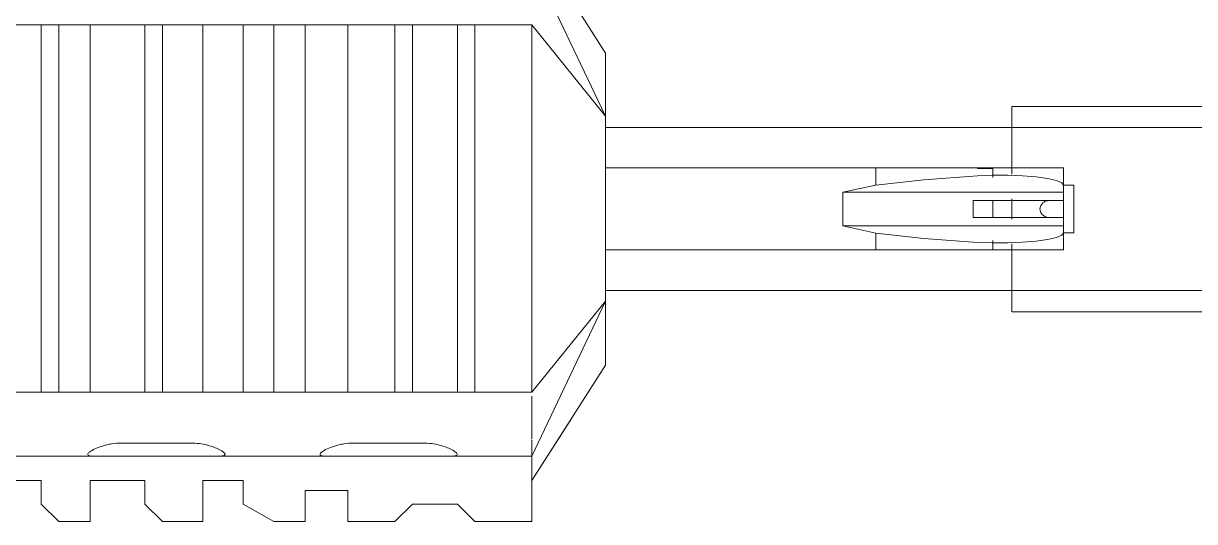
# Model space of a CAD drawing. Header units: inches. Extents: x -10318 to -7858, y -1627 to -453.
# Drawn here: x -8855.98 to -8851.714, y -575.747 to -573.931 of the extents above; entities that cross this region are included whole.
import ezdxf

# ---------------------------------------------------------------- set-up
doc = ezdxf.new("R2010")
doc.units = ezdxf.units.IN
doc.header["$MEASUREMENT"] = 0
doc.layers.add('A-GENM', color=13, linetype='Continuous', lineweight=9)

# ---------------------------------------------------------------- blocks, each defined once
blk = doc.blocks.new('M4_Assault_Rifle_14308 - M4_Assault_Rifle_14308-5156037-4-Lower')
at = {"layer": 'A-GENM'}
for p, q in [((8.0797, 0.9895), (8.3485, 0.5687)), ((8.3485, 0.3391), (8.0797, 0.9007)), ((6.1448, 0.6712), (6.2927, 0.6712)), ((6.2927, 0.6712), (6.3567, 0.6712)), ((6.2927, 0.6712), (6.2927, -0.6673)), ((6.3567, 0.6712), (6.4706, 0.6712)), ((6.3567, 0.6712), (6.3567, -0.6673)), ((6.4706, 0.6712), (6.6699, 0.6712)), ((6.4706, 0.6712), (6.4706, -0.6673)), ((6.6699, 0.6712), (6.7339, 0.6712)), ((6.6699, 0.6712), (6.6699, -0.6673)), ((6.7339, 0.6712), (6.8807, 0.6712)), ((6.7339, 0.6712), (6.7339, -0.6673)), ((6.8807, 0.6712), (7.0286, 0.6712)), ((6.8807, 0.6712), (6.8807, -0.6673)), ((7.0286, 0.6712), (7.1395, 0.6712)), ((7.0286, 0.6712), (7.0286, -0.6673)), ((7.1395, 0.6712), (7.2534, 0.6712)), ((7.1395, 0.6712), (7.1395, -0.6673)), ((7.2534, 0.6712), (7.41, 0.6712)), ((7.2534, 0.6712), (7.2534, -0.6673)), ((7.41, 0.6712), (7.5808, 0.6712)), ((7.41, 0.6712), (7.41, -0.6673)), ((7.5808, 0.6712), (7.6448, 0.6712)), ((7.5808, 0.6712), (7.5808, -0.6673)), ((7.6448, 0.6712), (7.8085, 0.6712)), ((7.6448, 0.6712), (7.6448, -0.6673)), ((7.8085, 0.6712), (7.8726, 0.6712)), ((7.8085, 0.6712), (7.8085, -0.6673)), ((7.8726, 0.6712), (8.0797, 0.6712)), ((7.8726, 0.6712), (7.8726, -0.6673)), ((8.0797, -0.6673), (8.0797, 0.6712)), ((8.3485, 0.3391), (8.0797, 0.6712)), ((8.0797, 0.6712), (8.0797, -0.6673)), ((8.3485, 0.3391), (8.3485, 0.5687)), ((11.2407, 0.3741), (9.8288, 0.3741)), ((9.8288, 0.1273), (9.8288, 0.3741)), ((8.3485, 0.3391), (8.3485, 0.1498)), ((11.4754, 0.297), (8.3485, 0.297)), ((8.3485, 0.1498), (9.3324, 0.1498)), ((8.3485, 0.1498), (8.3485, -0.1482)), ((9.7027, 0.1498), (9.3324, 0.1498)), ((9.3324, 0.1498), (9.3324, 0.0875)), ((10.0168, 0.1498), (9.7027, 0.1498)), ((9.7593, 0.1498), (9.7027, 0.1498)), ((9.7593, 0.1482), (9.7027, 0.1482)), ((9.8288, 0.1498), (9.7593, 0.1498)), ((9.7593, 0.1498), (9.7593, 0.1151)), ((9.7593, 0.1151), (9.7593, 0.1482)), ((10.0168, 0.0865), (10.0168, 0.1498)), ((9.2131, 0.0615), (9.3324, 0.0875)), ((10.0165, 0.0865), (10.0165, -0.0865)), ((10.0168, 0.0865), (10.0168, 0.0615)), ((10.0546, 0.0865), (10.0168, 0.0865)), ((10.0546, 0), (10.0546, 0.0865)), ((9.2131, -0.0615), (9.2131, 0.0615)), ((9.2131, 0.0615), (10.0168, 0.0615)), ((10.0168, 0.0615), (10.0168, 0.0308)), ((9.9619, 0.0308), (9.6872, 0.0308)), ((9.6872, 0.0308), (10.0168, 0.0308)), ((9.6872, 0), (9.6872, 0.0308)), ((9.6872, -0.0308), (9.6872, 0.0308)), ((9.7593, 0.0308), (9.7593, -0.0308)), ((9.7593, -0.0308), (9.7593, 0.0308)), ((9.8288, 0), (9.8288, 0.0371)), ((9.9619, 0.0308), (10.0168, 0.0308)), ((10.0168, -0.0308), (10.0168, 0.0308)), ((9.6872, -0.0308), (9.6872, 0)), ((9.6872, -0.0308), (9.9619, -0.0308)), ((10.0168, -0.0308), (9.6872, -0.0308)), ((9.8288, -0.0371), (9.8288, 0)), ((10.0168, -0.0308), (9.9619, -0.0308)), ((10.0168, -0.0308), (10.0168, -0.0615)), ((10.0546, -0.0865), (10.0546, 0)), ((9.3324, -0.0875), (9.2131, -0.0615)), ((10.0168, -0.0615), (9.2131, -0.0615)), ((10.0168, -0.0615), (10.0168, -0.0865)), ((9.3324, -0.0875), (9.3324, -0.1482)), ((9.7593, -0.1151), (9.7593, -0.1482)), ((9.7593, -0.1482), (9.7593, -0.1151)), ((9.8288, -0.3741), (9.8288, -0.1273)), ((10.0168, -0.1482), (10.0168, -0.0865)), ((10.0168, -0.0865), (10.0546, -0.0865)), ((9.3324, -0.1482), (8.3485, -0.1482)), ((8.3485, -0.1482), (8.3485, -0.3353)), ((9.3324, -0.1482), (9.7027, -0.1482)), ((9.7027, -0.1482), (10.0168, -0.1482)), ((9.7027, -0.1482), (9.7593, -0.1482)), ((9.7593, -0.1482), (9.7027, -0.1482)), ((9.7593, -0.1482), (9.8288, -0.1482)), ((8.3485, -0.297), (11.4754, -0.297)), ((8.0797, -0.9007), (8.3485, -0.3353)), ((8.0797, -0.6673), (8.3485, -0.3353)), ((8.3485, -0.5687), (8.3485, -0.3353)), ((9.8288, -0.3741), (11.2407, -0.3741)), ((8.0797, -0.9895), (8.3485, -0.5687)), ((6.2927, -0.6673), (6.1448, -0.6673)), ((6.3567, -0.6673), (6.2927, -0.6673)), ((6.4706, -0.6673), (6.3567, -0.6673)), ((6.6699, -0.6673), (6.4706, -0.6673)), ((6.7339, -0.6673), (6.6699, -0.6673)), ((6.8807, -0.6673), (6.7339, -0.6673)), ((7.0286, -0.6673), (6.8807, -0.6673)), ((7.1395, -0.6673), (7.0286, -0.6673)), ((7.2534, -0.6673), (7.1395, -0.6673)), ((7.41, -0.6673), (7.2534, -0.6673)), ((7.5808, -0.6673), (7.41, -0.6673)), ((7.6448, -0.6673), (7.5808, -0.6673)), ((7.8085, -0.6673), (7.6448, -0.6673)), ((7.8726, -0.6673), (7.8085, -0.6673)), ((8.0797, -0.6673), (7.8726, -0.6673)), ((8.0797, -0.8385), (8.0797, -0.6821)), ((8.0797, -0.9895), (8.2268, -0.7592)), ((6.587, -0.8528), (6.837, -0.8528)), ((7.433, -0.8528), (7.683, -0.8528)), ((8.0797, -0.9007), (8.0797, -0.8421)), ((8.0797, -0.8789), (8.0797, -0.9007)), ((6.138, -0.9007), (6.4863, -0.9007)), ((6.587, -0.9007), (6.4863, -0.9007)), ((6.837, -0.9007), (6.587, -0.9007)), ((6.9378, -0.9007), (6.837, -0.9007)), ((6.9378, -0.9007), (7.3323, -0.9007)), ((7.433, -0.9007), (7.3323, -0.9007)), ((7.683, -0.9007), (7.433, -0.9007)), ((7.7838, -0.9007), (7.683, -0.9007)), ((7.7838, -0.9007), (8.0797, -0.9007)), ((8.0797, -1.139), (8.0797, -0.9007)), ((8.0797, -0.9895), (8.0797, -0.9007)), ((6.1448, -0.9895), (6.2927, -0.9895)), ((6.2927, -0.9895), (6.2927, -1.0749)), ((6.4706, -1.139), (6.4706, -0.9895)), ((6.4706, -0.9895), (6.6699, -0.9895)), ((6.6699, -0.9895), (6.6699, -1.0749)), ((6.8807, -1.139), (6.8807, -0.9895)), ((6.8807, -0.9895), (7.0286, -0.9895)), ((7.0286, -0.9895), (7.0286, -1.0749)), ((7.2534, -1.139), (7.2534, -1.0251)), ((7.2534, -1.0251), (7.41, -1.0251)), ((7.41, -1.0251), (7.41, -1.139)), ((6.2927, -1.0749), (6.3567, -1.139)), ((6.6699, -1.0749), (6.7339, -1.139)), ((7.0286, -1.0749), (7.1395, -1.139)), ((7.5808, -1.139), (7.6448, -1.0749)), ((7.6448, -1.0749), (7.8085, -1.0749)), ((7.8085, -1.0749), (7.8726, -1.139)), ((6.3567, -1.139), (6.4706, -1.139)), ((6.7339, -1.139), (6.8807, -1.139)), ((7.1395, -1.139), (7.2534, -1.139)), ((7.41, -1.139), (7.5808, -1.139)), ((7.8726, -1.139), (8.0797, -1.139))]:
    blk.add_line(p, q, dxfattribs=at)
at = {"layer": 'A-GENM', "flags": 128}
for points in [[(9.3324, 0.0875), (9.5082, 0.107), (9.7027, 0.1214)], [(9.7027, 0.1214), (9.7572, 0.1234), (9.8133, 0.1233), (9.8676, 0.1211), (9.917, 0.1169), (9.9587, 0.111), (9.9904, 0.1037), (10.0101, 0.0954), (10.0168, 0.0865)], [(9.7027, -0.1214), (9.5082, -0.107), (9.3324, -0.0875)], [(10.0168, -0.0865), (10.0101, -0.0954), (9.9904, -0.1037), (9.9587, -0.111), (9.917, -0.1169), (9.8676, -0.1211), (9.8133, -0.1233), (9.7572, -0.1234), (9.7027, -0.1214)]]:
    blk.add_lwpolyline(points, dxfattribs=at)
at = {"layer": 'A-GENM'}
for points, knots in [([(9.9619, 0.0308), (9.9594, 0.0307), (9.9549, 0.03), (9.9487, 0.0274), (9.9438, 0.0242), (9.9396, 0.0204), (9.9358, 0.016), (9.9321, 0.0095), (9.931, 0.0039), (9.9307, 0)], [0, 0, 0, 0, 0.2, 0.35, 0.475, 0.5875, 0.7, 0.8125, 1, 1, 1, 1]), ([(9.9307, 0), (9.9309, -0.0031), (9.9319, -0.0088), (9.9355, -0.0156), (9.94, -0.0209), (9.9449, -0.025), (9.9523, -0.0293), (9.9581, -0.0307), (9.9619, -0.0308)], [0, 0, 0, 0, 0.15, 0.3, 0.425, 0.55, 0.7, 1, 1, 1, 1]), ([(6.4863, -0.9007), (6.48, -0.9007), (6.4699, -0.9002), (6.4619, -0.8973), (6.4616, -0.8921), (6.4722, -0.8813), (6.4983, -0.8681), (6.5308, -0.8591), (6.5547, -0.8544), (6.5737, -0.8529), (6.587, -0.8528)], [0, 0, 0, 0, 0.111111, 0.222222, 0.333333, 0.444444, 0.722222, 0.791667, 0.861111, 1, 1, 1, 1]), ([(6.837, -0.8528), (6.8477, -0.8529), (6.8681, -0.8541), (6.8971, -0.8597), (6.9218, -0.8676), (6.9432, -0.8771), (6.9585, -0.887), (6.964, -0.8952), (6.9575, -0.8999), (6.9456, -0.9007), (6.9378, -0.9007)], [0, 0, 0, 0, 0.111111, 0.222222, 0.333333, 0.444444, 0.583333, 0.722222, 0.861111, 1, 1, 1, 1]), ([(7.3323, -0.9007), (7.326, -0.9007), (7.316, -0.9002), (7.3079, -0.8973), (7.3076, -0.8921), (7.3182, -0.8813), (7.3443, -0.8681), (7.3768, -0.8591), (7.4008, -0.8544), (7.4198, -0.8529), (7.433, -0.8528)], [0, 0, 0, 0, 0.111111, 0.222222, 0.333333, 0.444444, 0.722222, 0.791667, 0.861111, 1, 1, 1, 1]), ([(7.683, -0.8528), (7.6937, -0.8529), (7.7141, -0.8541), (7.7431, -0.8597), (7.7679, -0.8676), (7.7893, -0.8771), (7.8045, -0.887), (7.81, -0.8952), (7.8035, -0.8999), (7.7916, -0.9007), (7.7838, -0.9007)], [0, 0, 0, 0, 0.111111, 0.222222, 0.333333, 0.444444, 0.583333, 0.722222, 0.861111, 1, 1, 1, 1])]:
    blk.add_open_spline(points, degree=3, knots=knots, dxfattribs=at)

msp = doc.modelspace()

# ---------------------------------------------------------------- block references
at = {"layer": 'A-GENM'}
msp.add_blockref('M4_Assault_Rifle_14308 - M4_Assault_Rifle_14308-5156037-4-Lower', (-8862.2081, -574.6077), dxfattribs=at)

doc.saveas('drawing.dxf')
